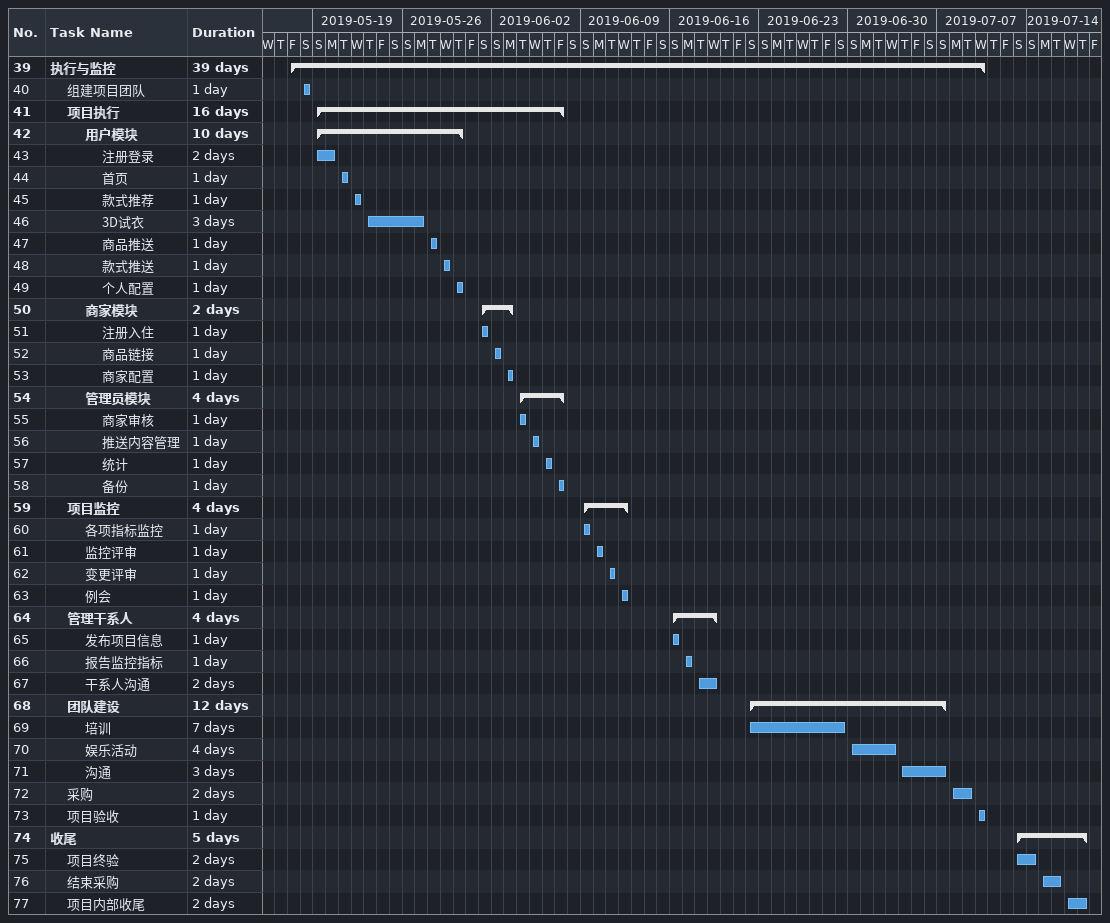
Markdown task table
| ID | Level | Task | Duration | Start | Finish |
|---|---|---|---|---|---|
| 39 | 1 | **执行与监控** | 39d | 2019-05-17 | 2019-07-10 |
| 40 | 2 | 组建项目团队 | 1d | 2019-05-18 | 2019-05-18 |
| 41 | 2 | **项目执行** | 16d | 2019-05-19 | 2019-06-07 |
| 42 | 3 | **用户模块** | 10d | 2019-05-19 | 2019-05-30 |
| 43 | 4 | 注册登录 | 2d | 2019-05-19 | 2019-05-20 |
| 44 | 4 | 首页 | 1d | 2019-05-21 | 2019-05-21 |
| 45 | 4 | 款式推荐 | 1d | 2019-05-22 | 2019-05-22 |
| 46 | 4 | 3D试衣 | 3d | 2019-05-23 | 2019-05-27 |
| 47 | 4 | 商品推送 | 1d | 2019-05-28 | 2019-05-28 |
| 48 | 4 | 款式推送 | 1d | 2019-05-29 | 2019-05-29 |
| 49 | 4 | 个人配置 | 1d | 2019-05-30 | 2019-05-30 |
| 50 | 3 | **商家模块** | 2d | 2019-06-01 | 2019-06-03 |
| 51 | 4 | 注册入住 | 1d | 2019-06-01 | 2019-06-01 |
| 52 | 4 | 商品链接 | 1d | 2019-06-02 | 2019-06-02 |
| 53 | 4 | 商家配置 | 1d | 2019-06-03 | 2019-06-03 |
| 54 | 3 | **管理员模块** | 4d | 2019-06-04 | 2019-06-07 |
| 55 | 4 | 商家审核 | 1d | 2019-06-04 | 2019-06-04 |
| 56 | 4 | 推送内容管理 | 1d | 2019-06-05 | 2019-06-05 |
| 57 | 4 | 统计 | 1d | 2019-06-06 | 2019-06-06 |
| 58 | 4 | 备份 | 1d | 2019-06-07 | 2019-06-07 |
| 59 | 2 | **项目监控** | 4d | 2019-06-09 | 2019-06-12 |
| 60 | 3 | 各项指标监控 | 1d | 2019-06-09 | 2019-06-09 |
| 61 | 3 | 监控评审 | 1d | 2019-06-10 | 2019-06-10 |
| 62 | 3 | 变更评审 | 1d | 2019-06-11 | 2019-06-11 |
| 63 | 3 | 例会 | 1d | 2019-06-12 | 2019-06-12 |
| 64 | 2 | **管理干系人** | 4d | 2019-06-16 | 2019-06-19 |
| 65 | 3 | 发布项目信息 | 1d | 2019-06-16 | 2019-06-16 |
| 66 | 3 | 报告监控指标 | 1d | 2019-06-17 | 2019-06-17 |
| 67 | 3 | 干系人沟通 | 2d | 2019-06-18 | 2019-06-19 |
| 68 | 2 | **团队建设** | 12d | 2019-06-22 | 2019-07-07 |
| 69 | 3 | 培训 | 7d | 2019-06-22 | 2019-06-29 |
| 70 | 3 | 娱乐活动 | 4d | 2019-06-30 | 2019-07-03 |
| 71 | 3 | 沟通 | 3d | 2019-07-04 | 2019-07-07 |
| 72 | 2 | 采购 | 2d | 2019-07-08 | 2019-07-09 |
| 73 | 2 | 项目验收 | 1d | 2019-07-10 | 2019-07-10 |
| 74 | 1 | **收尾** | 5d | 2019-07-13 | 2019-07-18 |
| 75 | 2 | 项目终验 | 2d | 2019-07-13 | 2019-07-14 |
| 76 | 2 | 结束采购 | 2d | 2019-07-15 | 2019-07-16 |
| 77 | 2 | 项目内部收尾 | 2d | 2019-07-17 | 2019-07-18 |
